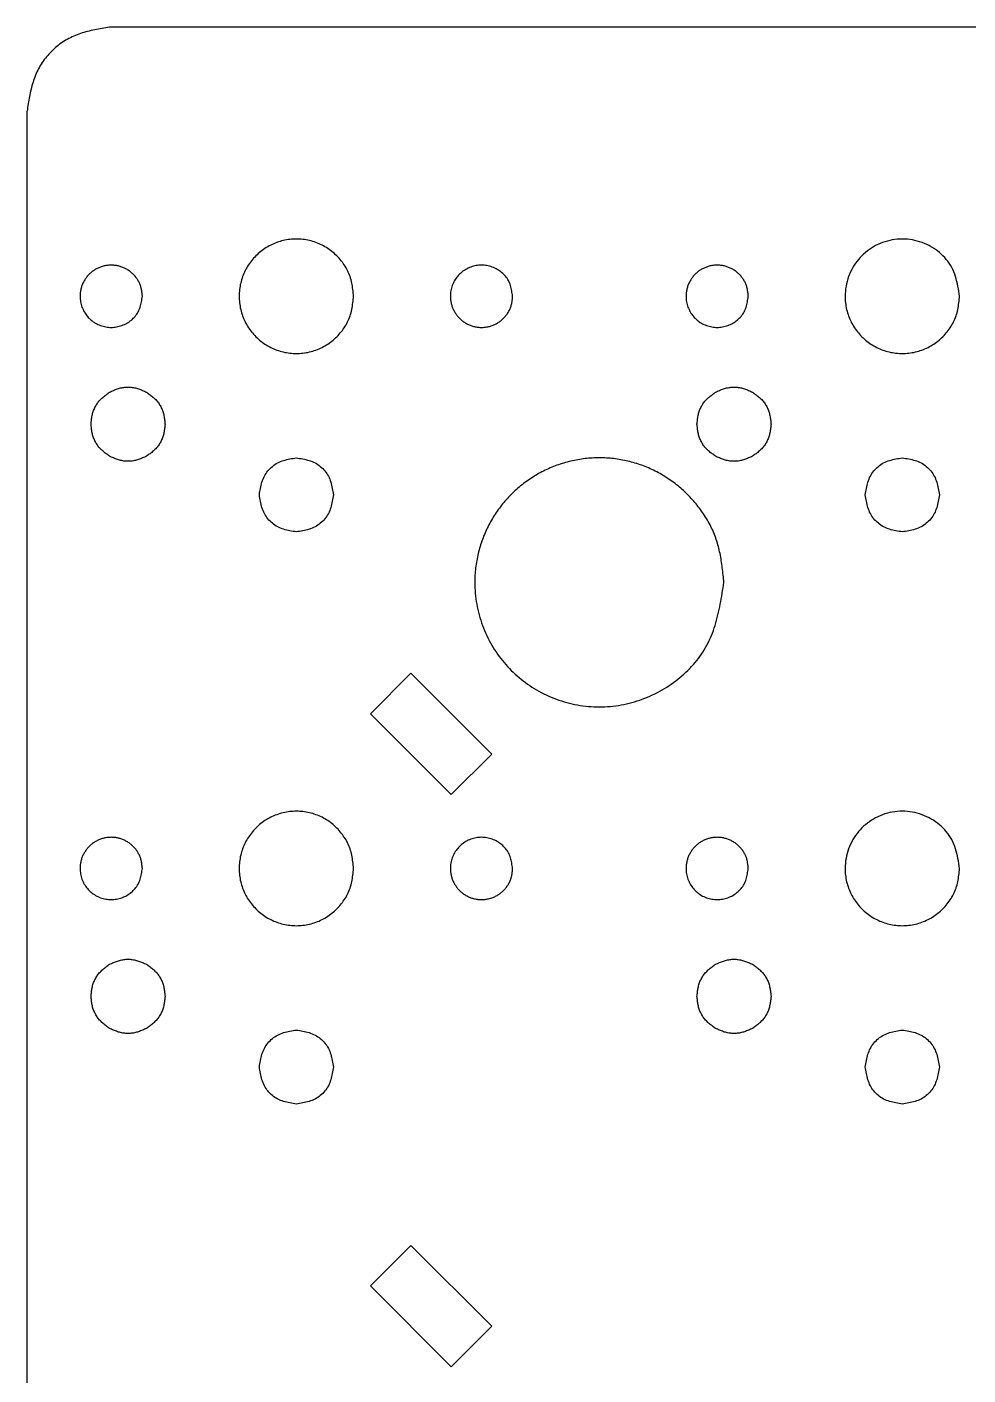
# Model space of a CAD drawing. Extents: x 1 to 215, y -90 to -6.
# Drawn here: x 0.81 to 28.76, y -45.74 to -5.68 of the extents above; entities that cross this region are included whole.
import ezdxf

# ---------------------------------------------------------------- set-up
doc = ezdxf.new("R2010")
doc.units = 0
for name, color, linetype in [('Cork_Diodes', 7, 'CONTINUOUS'), ('Cork_Holes', 7, 'CONTINUOUS'), ('Cork_Outline', 7, 'CONTINUOUS')]:
    doc.layers.add(name, color=color, linetype=linetype)

msp = doc.modelspace()

# ---------------------------------------------------------------- linework, layer by layer
at = {"layer": 'Cork_Diodes', "color": 2}
for points in [[(12.213198, -24.886792), (11.011778, -26.088212)], [(14.613198, -27.286801), (12.213198, -24.886792)], [(13.411778, -28.488221), (11.011778, -26.088212)], [(14.613198, -27.286801), (13.411778, -28.488221)], [(12.213198, -41.887012), (11.011778, -43.088432)], [(14.613198, -44.287021), (12.213198, -41.887012)], [(13.411778, -45.488441), (11.011778, -43.088432)], [(14.613198, -44.287021), (13.411778, -45.488441)]]:
    msp.add_lwpolyline(points, dxfattribs=at)
at = {"layer": 'Cork_Holes', "color": 1}
for points, knots in [([(10.509989, -13.685286), (10.503228, -13.751448), (10.489755, -13.883307), (10.460079, -14.079345), (10.411344, -14.270325), (10.334991, -14.451488), (10.23574, -14.620988), (10.116417, -14.778773), (9.979978, -14.923037), (9.82777, -15.051305), (9.661903, -15.160996), (9.484072, -15.25018), (9.296913, -15.318079), (9.103993, -15.363627), (8.908062, -15.386186), (8.711859, -15.386189), (8.516005, -15.363634), (8.323186, -15.318069), (8.136046, -15.250134), (7.958034, -15.160924), (7.791768, -15.051373), (7.639363, -14.923275), (7.5035, -14.779049), (7.386014, -14.620707), (7.287911, -14.450787), (7.209528, -14.269865), (7.152548, -14.080087), (7.117818, -13.884049), (7.106078, -13.685286), (7.117818, -13.486523), (7.152548, -13.290484), (7.209528, -13.100707), (7.287911, -12.919785), (7.386014, -12.749864), (7.503501, -12.591523), (7.639363, -12.447296), (7.791767, -12.319199), (7.958034, -12.209647), (8.136045, -12.120439), (8.323184, -12.052505), (8.51601, -12.006975), (8.711858, -11.984386), (8.908064, -11.984389), (9.103988, -12.006982), (9.296914, -12.052494), (9.484072, -12.120393), (9.661902, -12.209575), (9.82777, -12.319266), (9.979977, -12.447534), (10.116417, -12.591799), (10.23574, -12.749584), (10.334991, -12.919084), (10.411344, -13.100247), (10.460079, -13.291226), (10.489755, -13.487265), (10.503228, -13.619124), (10.509989, -13.685286)], [0, 0, 0, 0, 0.19951, 0.397619, 0.594373, 0.789099, 0.985319, 1.182187, 1.381317, 1.579794, 1.778028, 1.976499, 2.175217, 2.37398, 2.569806, 2.765574, 2.961313, 3.159932, 3.358595, 3.55725, 3.755903, 3.954561, 4.153184, 4.348959, 4.544746, 4.740525, 4.939158, 5.137817, 5.336466, 5.535115, 5.733774, 5.932407, 6.128186, 6.323973, 6.519748, 6.718371, 6.917029, 7.115681, 7.314337, 7.512997, 7.711613, 7.907354, 8.103121, 8.298949, 8.497707, 8.696423, 8.894894, 9.093128, 9.291605, 9.490735, 9.687603, 9.883823, 10.078549, 10.275303, 10.473411, 10.672922, 10.672922, 10.672922, 10.672922]), ([(28.509952, -13.685286), (28.50319, -13.751448), (28.489713, -13.883307), (28.460042, -14.079345), (28.41131, -14.270325), (28.334956, -14.451488), (28.235703, -14.620988), (28.116381, -14.778773), (27.979941, -14.923037), (27.827734, -15.051305), (27.661867, -15.160996), (27.484037, -15.25018), (27.296878, -15.318079), (27.103957, -15.363628), (26.908026, -15.386185), (26.711821, -15.386186), (26.515973, -15.363598), (26.323149, -15.318061), (26.136015, -15.250117), (25.957997, -15.160925), (25.791726, -15.051385), (25.639307, -14.923301), (25.503454, -14.779049), (25.386015, -14.620654), (25.28794, -14.450726), (25.209524, -14.269885), (25.152383, -14.080249), (25.117561, -13.884195), (25.104049, -13.651987), (25.128371, -13.38587), (25.206781, -13.095536), (25.332924, -12.825492), (25.503057, -12.58468), (25.709352, -12.378435), (25.950157, -12.208276), (26.22012, -12.081957), (26.510477, -12.00342), (26.809721, -11.976251), (27.108765, -12.00333), (27.399019, -12.082209), (27.670112, -12.208919), (27.914021, -12.377988), (28.122358, -12.582889), (28.288517, -12.8239), (28.396955, -13.097596), (28.463629, -13.388103), (28.494429, -13.585696), (28.509952, -13.685286)], [0, 0, 0, 0, 0.199511, 0.397619, 0.594372, 0.789098, 0.985319, 1.182187, 1.381317, 1.579793, 1.778027, 1.976498, 2.175217, 2.373979, 2.569806, 2.765574, 2.961315, 3.159929, 3.35859, 3.557243, 3.755896, 3.954549, 4.153182, 4.348982, 4.544777, 4.740508, 4.93901, 5.137597, 5.336489, 5.635296, 5.934893, 6.23439, 6.524709, 6.815013, 7.105374, 7.404882, 7.704457, 8.003345, 8.301546, 8.600458, 8.90123, 9.194888, 9.486613, 9.773443, 10.066274, 10.363803, 10.666154, 10.666154, 10.666154, 10.666154]), ([(4.235, -13.685286), (4.226553, -13.739474), (4.209793, -13.846987), (4.173517, -14.005056), (4.114509, -14.153978), (4.024107, -14.28512), (3.910747, -14.396611), (3.77802, -14.488581), (3.630525, -14.557547), (3.47259, -14.600465), (3.309875, -14.615218), (3.14705, -14.600415), (2.98906, -14.557679), (2.842179, -14.488931), (2.711139, -14.396372), (2.598893, -14.284148), (2.506328, -14.153112), (2.437687, -14.006179), (2.395026, -13.848204), (2.381788, -13.703404), (2.389141, -13.577052), (2.408087, -13.470376), (2.439179, -13.367196), (2.481848, -13.268804), (2.53521, -13.176345), (2.599113, -13.090161), (2.67303, -13.011666), (2.755966, -12.941971), (2.846434, -12.882361), (2.9433, -12.833832), (3.045122, -12.796868), (3.150036, -12.772066), (3.25661, -12.759867), (3.36336, -12.759864), (3.46997, -12.772082), (3.574954, -12.796811), (3.676778, -12.833793), (3.773542, -12.882322), (3.863792, -12.942013), (3.946613, -13.011809), (4.020848, -13.090311), (4.085776, -13.176163), (4.13978, -13.268388), (4.181327, -13.366958), (4.207844, -13.470873), (4.22399, -13.57754), (4.231321, -13.649287), (4.235, -13.685286)], [0, 0, 0, 0, 0.164513, 0.326404, 0.485735, 0.64181, 0.800541, 0.960316, 1.123976, 1.28662, 1.448878, 1.61151, 1.774516, 1.937487, 2.095465, 2.253423, 2.411399, 2.574355, 2.737369, 2.899958, 3.008184, 3.11624, 3.224241, 3.330734, 3.437268, 3.543806, 3.651889, 3.759982, 3.868076, 3.976165, 4.08426, 4.19233, 4.298829, 4.40535, 4.511897, 4.620038, 4.72817, 4.836166, 4.944031, 5.052028, 5.160383, 5.267501, 5.374265, 5.480214, 5.58727, 5.695068, 5.803621, 5.803621, 5.803621, 5.803621]), ([(15.235004, -13.685286), (15.231325, -13.721285), (15.223994, -13.793031), (15.207848, -13.899699), (15.181331, -14.003614), (15.139784, -14.102184), (15.08578, -14.194409), (15.020852, -14.28026), (14.946617, -14.358763), (14.863795, -14.428558), (14.773549, -14.488252), (14.676782, -14.536765), (14.574949, -14.57371), (14.469979, -14.598502), (14.363363, -14.610704), (14.256613, -14.610709), (14.150045, -14.598493), (14.045117, -14.573755), (13.943303, -14.536753), (13.846442, -14.48821), (13.75597, -14.428602), (13.673034, -14.358905), (13.599116, -14.28041), (13.535213, -14.194226), (13.481851, -14.101768), (13.439182, -14.003376), (13.408089, -13.900196), (13.389143, -13.79352), (13.381791, -13.667168), (13.395028, -13.522368), (13.437689, -13.364393), (13.506331, -13.217459), (13.598896, -13.086424), (13.711142, -12.974199), (13.842182, -12.88164), (13.989063, -12.812893), (14.147053, -12.770156), (14.309878, -12.755354), (14.472593, -12.770107), (14.630528, -12.813025), (14.778023, -12.881991), (14.910751, -12.97396), (15.02411, -13.085451), (15.114513, -13.216594), (15.173521, -13.365515), (15.209797, -13.523585), (15.226557, -13.631098), (15.235004, -13.685286)], [0, 0, 0, 0, 0.108553, 0.216351, 0.323408, 0.429357, 0.536121, 0.643239, 0.751593, 0.85959, 0.967455, 1.075443, 1.183569, 1.291718, 1.398265, 1.504786, 1.611286, 1.719347, 1.827448, 1.935545, 2.043639, 2.151733, 2.259816, 2.366353, 2.472888, 2.579381, 2.687382, 2.795438, 2.903664, 3.066253, 3.229267, 3.392223, 3.550199, 3.708157, 3.866135, 4.029106, 4.192113, 4.354744, 4.517002, 4.679646, 4.843306, 5.003082, 5.161812, 5.317887, 5.477219, 5.63911, 5.803623, 5.803623, 5.803623, 5.803623]), ([(22.23499, -13.685286), (22.226543, -13.739474), (22.209783, -13.846987), (22.173507, -14.005056), (22.114499, -14.153978), (22.024095, -14.285123), (21.910732, -14.396616), (21.778019, -14.488613), (21.630509, -14.557551), (21.472578, -14.600466), (21.309863, -14.615217), (21.147039, -14.600416), (20.989053, -14.557683), (20.842157, -14.488964), (20.711132, -14.396377), (20.598882, -14.28415), (20.506317, -14.153113), (20.437675, -14.006179), (20.395014, -13.848204), (20.381777, -13.703404), (20.389129, -13.577052), (20.408075, -13.470376), (20.439168, -13.367196), (20.481838, -13.268804), (20.5352, -13.176345), (20.599103, -13.090161), (20.67302, -13.011666), (20.755956, -12.941971), (20.846424, -12.882361), (20.943289, -12.833832), (21.045112, -12.796868), (21.150025, -12.772065), (21.2566, -12.759867), (21.36335, -12.759864), (21.469959, -12.772082), (21.574944, -12.796811), (21.676768, -12.833793), (21.773531, -12.882322), (21.863782, -12.942013), (21.946603, -13.011809), (22.020838, -13.090311), (22.085766, -13.176163), (22.13977, -13.268388), (22.181316, -13.366958), (22.207833, -13.470873), (22.22398, -13.57754), (22.231311, -13.649287), (22.23499, -13.685286)], [0, 0, 0, 0, 0.164513, 0.326404, 0.485735, 0.641811, 0.800547, 0.960333, 1.123985, 1.286628, 1.448885, 1.611517, 1.774521, 1.937484, 2.095473, 2.253437, 2.411413, 2.57437, 2.737383, 2.899972, 3.008198, 3.116254, 3.224255, 3.330749, 3.437283, 3.54382, 3.651904, 3.759997, 3.86809, 3.97618, 4.084275, 4.192344, 4.298844, 4.405365, 4.511912, 4.620053, 4.728185, 4.83618, 4.944046, 5.052043, 5.160398, 5.267515, 5.374279, 5.480228, 5.587285, 5.695082, 5.803636, 5.803636, 5.803636, 5.803636]), ([(3.26, -16.532652), (3.299194, -16.515179), (3.37739, -16.480318), (3.496867, -16.433639), (3.619866, -16.398771), (3.746373, -16.381697), (3.873628, -16.381691), (4.000125, -16.398788), (4.123146, -16.433572), (4.242609, -16.4803), (4.320805, -16.515173), (4.36, -16.532652)], [0, 0, 0, 0, 0.128733, 0.256834, 0.38454, 0.511267, 0.6385, 0.765227, 0.89292, 1.02103, 1.149773, 1.149773, 1.149773, 1.149773]), ([(21.259989, -16.532652), (21.299183, -16.515179), (21.377379, -16.480318), (21.496857, -16.433639), (21.619855, -16.398771), (21.746362, -16.381697), (21.873617, -16.381691), (22.000114, -16.398788), (22.123135, -16.433572), (22.242598, -16.4803), (22.320794, -16.515173), (22.359989, -16.532652)], [0, 0, 0, 0, 0.128733, 0.256835, 0.38454, 0.511267, 0.638501, 0.765228, 0.892921, 1.021031, 1.149773, 1.149773, 1.149773, 1.149773]), ([(2.71, -17.485285), (2.714464, -17.442603), (2.723369, -17.35745), (2.742689, -17.230638), (2.773986, -17.106684), (2.822446, -16.988589), (2.886071, -16.878388), (2.964124, -16.777374), (3.055821, -16.68829), (3.15598, -16.60815), (3.22527, -16.557859), (3.26, -16.532652)], [0, 0, 0, 0, 0.128736, 0.256844, 0.384549, 0.511268, 0.638499, 0.765225, 0.892934, 1.021036, 1.149772, 1.149772, 1.149772, 1.149772]), ([(4.36, -16.532652), (4.39473, -16.557859), (4.46402, -16.60815), (4.564179, -16.68829), (4.655876, -16.777374), (4.733929, -16.878388), (4.797554, -16.988589), (4.846014, -17.106684), (4.877311, -17.230638), (4.896631, -17.35745), (4.905536, -17.442604), (4.91, -17.485285)], [0, 0, 0, 0, 0.128736, 0.256838, 0.384547, 0.511273, 0.638504, 0.765223, 0.892928, 1.021036, 1.149772, 1.149772, 1.149772, 1.149772]), ([(20.709989, -17.485285), (20.714453, -17.442604), (20.723359, -17.35745), (20.742678, -17.230638), (20.773974, -17.106684), (20.822435, -16.988589), (20.88606, -16.878388), (20.964113, -16.777375), (21.05581, -16.68829), (21.155969, -16.60815), (21.225259, -16.557859), (21.259989, -16.532652)], [0, 0, 0, 0, 0.128736, 0.256844, 0.384549, 0.511268, 0.638499, 0.765225, 0.892934, 1.021036, 1.149772, 1.149772, 1.149772, 1.149772]), ([(22.359989, -16.532652), (22.394719, -16.557859), (22.464009, -16.60815), (22.564168, -16.68829), (22.655865, -16.777375), (22.733918, -16.878388), (22.797543, -16.988589), (22.846004, -17.106684), (22.8773, -17.230638), (22.89662, -17.35745), (22.905525, -17.442604), (22.909989, -17.485285)], [0, 0, 0, 0, 0.128736, 0.256838, 0.384547, 0.511273, 0.638504, 0.765223, 0.892928, 1.021036, 1.149772, 1.149772, 1.149772, 1.149772]), ([(3.26, -18.437917), (3.22527, -18.41271), (3.15598, -18.36242), (3.055821, -18.282279), (2.964124, -18.193194), (2.886071, -18.092179), (2.822444, -17.98197), (2.773991, -17.863865), (2.74269, -17.739914), (2.72337, -17.613111), (2.714464, -17.527963), (2.71, -17.485285)], [0, 0, 0, 0, 0.128736, 0.256838, 0.384547, 0.511274, 0.63851, 0.765247, 0.892945, 1.02104, 1.14977, 1.14977, 1.14977, 1.14977]), ([(4.91, -17.485285), (4.905536, -17.527963), (4.89663, -17.61311), (4.87731, -17.739914), (4.846009, -17.863865), (4.797556, -17.98197), (4.733929, -18.092179), (4.655876, -18.193194), (4.564179, -18.282279), (4.46402, -18.36242), (4.39473, -18.41271), (4.36, -18.437917)], [0, 0, 0, 0, 0.12873, 0.256825, 0.384523, 0.511259, 0.638496, 0.765223, 0.892931, 1.021034, 1.14977, 1.14977, 1.14977, 1.14977]), ([(21.259989, -18.437917), (21.225259, -18.41271), (21.155969, -18.362419), (21.05581, -18.282279), (20.964112, -18.193194), (20.886059, -18.09218), (20.822432, -17.98197), (20.773979, -17.863865), (20.742678, -17.739914), (20.723358, -17.613111), (20.714453, -17.527963), (20.709989, -17.485285)], [0, 0, 0, 0, 0.128736, 0.256839, 0.384547, 0.511274, 0.638511, 0.765247, 0.892946, 1.021041, 1.14977, 1.14977, 1.14977, 1.14977]), ([(22.909989, -17.485285), (22.905525, -17.527963), (22.896619, -17.61311), (22.8773, -17.739914), (22.845999, -17.863865), (22.797546, -17.98197), (22.733919, -18.09218), (22.655866, -18.193194), (22.564168, -18.282279), (22.464009, -18.362419), (22.394719, -18.41271), (22.359989, -18.437917)], [0, 0, 0, 0, 0.12873, 0.256825, 0.384523, 0.511259, 0.638496, 0.765223, 0.892932, 1.021034, 1.14977, 1.14977, 1.14977, 1.14977]), ([(4.36, -18.437917), (4.320806, -18.455389), (4.24261, -18.490247), (4.123129, -18.536914), (4.000137, -18.571802), (3.873627, -18.588871), (3.746372, -18.588879), (3.619875, -18.571781), (3.496854, -18.536997), (3.377391, -18.490269), (3.299195, -18.455396), (3.26, -18.437917)], [0, 0, 0, 0, 0.128731, 0.25683, 0.384538, 0.511266, 0.638499, 0.765226, 0.892919, 1.021029, 1.149771, 1.149771, 1.149771, 1.149771]), ([(7.70999, -19.585282), (7.72005, -19.521188), (7.740048, -19.393773), (7.783336, -19.205846), (7.853611, -19.027739), (7.960298, -18.869563), (8.094277, -18.735585), (8.252453, -18.628895), (8.430559, -18.558618), (8.618481, -18.515327), (8.745896, -18.495334), (8.80999, -18.485277)], [0, 0, 0, 0, 0.194621, 0.386895, 0.577571, 0.765401, 0.955016, 1.142857, 1.333526, 1.525798, 1.720416, 1.720416, 1.720416, 1.720416]), ([(8.80999, -18.485277), (8.874084, -18.495334), (9.001499, -18.515326), (9.189421, -18.558618), (9.367527, -18.628895), (9.525703, -18.735585), (9.659682, -18.869563), (9.766369, -19.027739), (9.836644, -19.205846), (9.879932, -19.393773), (9.89993, -19.521188), (9.90999, -19.585282)], [0, 0, 0, 0, 0.194619, 0.38689, 0.577559, 0.7654, 0.955015, 1.142846, 1.333521, 1.525796, 1.720417, 1.720417, 1.720417, 1.720417]), ([(21.50999, -22.18529), (21.476202, -22.402043), (21.409165, -22.832096), (21.264055, -23.464381), (21.02804, -24.060076), (20.666404, -24.584632), (20.212971, -25.030597), (19.682092, -25.398537), (19.092084, -25.674339), (18.460349, -25.846005), (17.809491, -25.904933), (17.158192, -25.845829), (16.526237, -25.674885), (15.938689, -25.399936), (15.414564, -25.029629), (14.965578, -24.580736), (14.595287, -24.056612), (14.32075, -23.468858), (14.150098, -22.836954), (14.097152, -22.257764), (14.126552, -21.752374), (14.202344, -21.325679), (14.326718, -20.91295), (14.497384, -20.519357), (14.710837, -20.149507), (14.966441, -19.804767), (15.262128, -19.490812), (15.593851, -19.212024), (15.955747, -18.973624), (16.343187, -18.779473), (16.750486, -18.631609), (17.170157, -18.532483), (17.596415, -18.483322), (18.023453, -18.483325), (18.449875, -18.532504), (18.869775, -18.631563), (19.277117, -18.779353), (19.664156, -18.973464), (20.025161, -19.212204), (20.356437, -19.491376), (20.653395, -19.805368), (20.913092, -20.148793), (21.129113, -20.517705), (21.295291, -20.911996), (21.401364, -21.327649), (21.465951, -21.754311), (21.495276, -22.041294), (21.50999, -22.18529)], [0, 0, 0, 0, 0.658051, 1.305623, 1.942967, 2.567243, 3.202173, 3.841299, 4.495921, 5.146491, 5.795517, 6.446037, 7.098055, 7.749929, 8.381872, 9.013711, 9.645585, 10.297444, 10.949506, 11.599844, 12.032723, 12.464935, 12.896951, 13.322958, 13.749107, 14.175257, 14.607571, 15.039942, 15.472302, 15.904672, 16.337051, 16.769331, 17.195354, 17.621436, 18.04765, 18.480242, 18.912744, 19.344713, 19.776163, 20.208142, 20.641546, 21.070033, 21.497101, 21.920913, 22.349129, 22.780301, 23.214519, 23.214519, 23.214519, 23.214519]), ([(22.359989, -18.437917), (22.320795, -18.455389), (22.242599, -18.490247), (22.123118, -18.536914), (22.000125, -18.571802), (21.873615, -18.588871), (21.746361, -18.588879), (21.619863, -18.571781), (21.496843, -18.536997), (21.37738, -18.490269), (21.299184, -18.455396), (21.259989, -18.437917)], [0, 0, 0, 0, 0.128731, 0.25683, 0.384539, 0.511266, 0.638499, 0.765227, 0.892919, 1.021029, 1.149772, 1.149772, 1.149772, 1.149772]), ([(25.709979, -19.585282), (25.720039, -19.521188), (25.740037, -19.393773), (25.783325, -19.205846), (25.8536, -19.027739), (25.960286, -18.869563), (26.094266, -18.735585), (26.252441, -18.628895), (26.430546, -18.558618), (26.618469, -18.515326), (26.745884, -18.495334), (26.809978, -18.485277)], [0, 0, 0, 0, 0.194621, 0.386895, 0.577571, 0.765401, 0.955016, 1.142856, 1.333525, 1.525797, 1.720416, 1.720416, 1.720416, 1.720416]), ([(26.809978, -18.485277), (26.874072, -18.495334), (27.001487, -18.515326), (27.18941, -18.558618), (27.367516, -18.628896), (27.525691, -18.735585), (27.659671, -18.869563), (27.76636, -19.027738), (27.836633, -19.205846), (27.879921, -19.393773), (27.89992, -19.521188), (27.90998, -19.585282)], [0, 0, 0, 0, 0.194619, 0.386891, 0.57756, 0.7654, 0.955016, 1.142847, 1.333523, 1.525797, 1.720418, 1.720418, 1.720418, 1.720418]), ([(8.80999, -20.685288), (8.745896, -20.675224), (8.618482, -20.655217), (8.430558, -20.611922), (8.252458, -20.54164), (8.094273, -20.434973), (7.960292, -20.30099), (7.853621, -20.142806), (7.783332, -19.964709), (7.740048, -19.776789), (7.72005, -19.649376), (7.70999, -19.585282)], [0, 0, 0, 0, 0.194622, 0.386895, 0.577565, 0.765395, 0.955011, 1.142856, 1.333514, 1.525782, 1.720402, 1.720402, 1.720402, 1.720402]), ([(9.90999, -19.585282), (9.89993, -19.649376), (9.879932, -19.776789), (9.836648, -19.964709), (9.766359, -20.142806), (9.659688, -20.30099), (9.525707, -20.434973), (9.367522, -20.54164), (9.189422, -20.611922), (9.001498, -20.655217), (8.874084, -20.675224), (8.80999, -20.685288)], [0, 0, 0, 0, 0.19462, 0.386888, 0.577546, 0.765391, 0.955006, 1.142837, 1.333506, 1.52578, 1.720402, 1.720402, 1.720402, 1.720402]), ([(26.809978, -20.685288), (26.745884, -20.675224), (26.618471, -20.655217), (26.430547, -20.611922), (26.252448, -20.54164), (26.094262, -20.434973), (25.960281, -20.30099), (25.85361, -20.142806), (25.783321, -19.964709), (25.740037, -19.776789), (25.720039, -19.649376), (25.709979, -19.585282)], [0, 0, 0, 0, 0.194621, 0.386894, 0.577563, 0.765394, 0.955009, 1.142855, 1.333513, 1.525781, 1.7204, 1.7204, 1.7204, 1.7204]), ([(27.90998, -19.585282), (27.89992, -19.649376), (27.879921, -19.776789), (27.836637, -19.964709), (27.76635, -20.142807), (27.659677, -20.30099), (27.525697, -20.434973), (27.36751, -20.54164), (27.18941, -20.611922), (27.001486, -20.655217), (26.874072, -20.675224), (26.809978, -20.685288)], [0, 0, 0, 0, 0.19462, 0.386888, 0.577546, 0.765392, 0.955007, 1.142838, 1.333507, 1.525781, 1.720403, 1.720403, 1.720403, 1.720403]), ([(10.509989, -30.685241), (10.503228, -30.751403), (10.489755, -30.883263), (10.460079, -31.079301), (10.411344, -31.27028), (10.334991, -31.451443), (10.235741, -31.620944), (10.116413, -31.778728), (9.979984, -31.923004), (9.82777, -32.051267), (9.6619, -32.160951), (9.484072, -32.25014), (9.296916, -32.318053), (9.103989, -32.363573), (8.908064, -32.386165), (8.711858, -32.386167), (8.516008, -32.36358), (8.323182, -32.318043), (8.136046, -32.250094), (7.958037, -32.160879), (7.791768, -32.051335), (7.639357, -31.923243), (7.503504, -31.779004), (7.386013, -31.620663), (7.287911, -31.450742), (7.209528, -31.26982), (7.152548, -31.080043), (7.117818, -30.884004), (7.106078, -30.685242), (7.117818, -30.486481), (7.152546, -30.290451), (7.209532, -30.100684), (7.287911, -29.919767), (7.386014, -29.749846), (7.503505, -29.591505), (7.639357, -29.447266), (7.791768, -29.319174), (7.958037, -29.20963), (8.136046, -29.120415), (8.323183, -29.052466), (8.516009, -29.006929), (8.711858, -28.984342), (8.908064, -28.984344), (9.103989, -29.006936), (9.296916, -29.052456), (9.484072, -29.120369), (9.661899, -29.209558), (9.827769, -29.319242), (9.979983, -29.447505), (10.116413, -29.59178), (10.23574, -29.749565), (10.334992, -29.919066), (10.411341, -30.100223), (10.460081, -30.291193), (10.489755, -30.487223), (10.503228, -30.61908), (10.509989, -30.685241)], [0, 0, 0, 0, 0.19951, 0.397619, 0.594373, 0.789099, 0.985319, 1.182187, 1.381325, 1.579798, 1.778029, 1.976503, 2.175224, 2.373984, 2.569811, 2.765579, 2.961321, 3.159937, 3.358601, 3.55726, 3.755909, 3.954563, 4.153195, 4.34897, 4.544757, 4.740536, 4.939169, 5.137828, 5.336477, 5.535125, 5.733777, 5.932393, 6.128172, 6.323958, 6.519733, 6.718365, 6.917019, 7.115668, 7.314327, 7.512992, 7.711609, 7.90735, 8.103117, 8.298944, 8.497704, 8.696425, 8.894899, 9.093129, 9.291603, 9.490741, 9.687609, 9.88383, 10.078556, 10.275291, 10.473393, 10.672903, 10.672903, 10.672903, 10.672903]), ([(28.509952, -30.685241), (28.50319, -30.751403), (28.489713, -30.883262), (28.460042, -31.079301), (28.41131, -31.270281), (28.334956, -31.451443), (28.235704, -31.620944), (28.116377, -31.778729), (27.979947, -31.923004), (27.827734, -32.051267), (27.661864, -32.160951), (27.484037, -32.25014), (27.296881, -32.318053), (27.103954, -32.363573), (26.908028, -32.386165), (26.711821, -32.386166), (26.515971, -32.363584), (26.323151, -32.318025), (26.136011, -32.25009), (25.958005, -32.160875), (25.79172, -32.051355), (25.639307, -31.923262), (25.503459, -31.779006), (25.386009, -31.62062), (25.287941, -31.450686), (25.209524, -31.269842), (25.152382, -31.080204), (25.117561, -30.88415), (25.104049, -30.651948), (25.128372, -30.385837), (25.206785, -30.095505), (25.332918, -29.825451), (25.503056, -29.584638), (25.709348, -29.378395), (25.950168, -29.208264), (26.220115, -29.081916), (26.510476, -29.003377), (26.809722, -28.976201), (27.108764, -29.003303), (27.399024, -29.082173), (27.670102, -29.208907), (27.914025, -29.377948), (28.122359, -29.582847), (28.288519, -29.823857), (28.396955, -30.097557), (28.463627, -30.388065), (28.494428, -30.585655), (28.509952, -30.685241)], [0, 0, 0, 0, 0.199511, 0.397619, 0.594372, 0.789098, 0.985319, 1.182187, 1.381325, 1.579798, 1.778028, 1.976503, 2.175223, 2.373983, 2.569811, 2.76558, 2.961321, 3.159938, 3.358599, 3.557258, 3.755904, 3.954561, 4.153198, 4.348988, 4.544789, 4.740525, 4.939027, 5.137614, 5.336506, 5.635295, 5.934892, 6.234406, 6.524723, 6.815023, 7.105373, 7.404889, 7.704466, 8.003354, 8.301556, 8.600468, 8.901245, 9.194893, 9.486614, 9.773442, 10.066279, 10.363814, 10.666153, 10.666153, 10.666153, 10.666153]), ([(4.235, -30.685241), (4.226553, -30.73943), (4.209793, -30.846945), (4.173513, -31.005021), (4.114519, -31.153953), (4.024101, -31.285087), (3.910742, -31.396574), (3.778027, -31.488566), (3.630525, -31.557522), (3.472588, -31.600428), (3.309875, -31.615165), (3.14705, -31.600395), (2.98906, -31.557658), (2.842173, -31.488916), (2.711144, -31.396335), (2.598899, -31.284114), (2.506318, -31.153088), (2.43769, -31.006144), (2.395026, -30.848163), (2.381788, -30.703365), (2.389141, -30.577019), (2.40809, -30.470344), (2.439175, -30.367156), (2.481849, -30.26876), (2.53521, -30.176301), (2.599113, -30.090117), (2.673029, -30.011624), (2.755962, -29.94193), (2.846444, -29.882349), (2.943295, -29.833792), (3.045122, -29.796824), (3.150036, -29.772021), (3.25661, -29.759822), (3.36336, -29.759819), (3.46997, -29.772038), (3.574954, -29.796768), (3.676783, -29.833753), (3.773531, -29.88231), (3.863796, -29.941973), (3.946614, -30.011766), (4.020848, -30.090267), (4.085776, -30.176118), (4.13978, -30.268343), (4.18133, -30.366916), (4.207841, -30.470835), (4.22399, -30.577502), (4.231321, -30.649245), (4.235, -30.685241)], [0, 0, 0, 0, 0.164514, 0.326411, 0.48576, 0.641821, 0.800551, 0.960337, 1.123993, 1.286634, 1.448891, 1.611521, 1.774526, 1.937497, 2.095485, 2.253443, 2.411404, 2.574378, 2.737398, 2.899988, 3.008196, 3.116252, 3.22427, 3.330763, 3.437298, 3.543835, 3.651917, 3.760006, 3.868089, 3.976187, 4.084285, 4.192355, 4.298854, 4.405375, 4.511922, 4.620063, 4.728198, 4.836202, 4.944057, 5.052049, 5.160403, 5.267521, 5.374285, 5.480234, 5.587302, 5.695094, 5.803641, 5.803641, 5.803641, 5.803641]), ([(15.235004, -30.685241), (15.231325, -30.721244), (15.223995, -30.792993), (15.207848, -30.899661), (15.181326, -31.003575), (15.139788, -31.102155), (15.085781, -31.194388), (15.020854, -31.280241), (14.946618, -31.358738), (14.863794, -31.428521), (14.773544, -31.488203), (14.676786, -31.536737), (14.574947, -31.573674), (14.469981, -31.598489), (14.363363, -31.610684), (14.256613, -31.610691), (14.150045, -31.598475), (14.045117, -31.573736), (13.943299, -31.536731), (13.846451, -31.488159), (13.755965, -31.428574), (13.673039, -31.358873), (13.599112, -31.280392), (13.535213, -31.194205), (13.481848, -31.101739), (13.439186, -31.003336), (13.408089, -30.900152), (13.389143, -30.793475), (13.38179, -30.667129), (13.395029, -30.522335), (13.437694, -30.364362), (13.506321, -30.21742), (13.598902, -30.086395), (13.711147, -29.974174), (13.842176, -29.881593), (13.989063, -29.812851), (14.147053, -29.770113), (14.309878, -29.755348), (14.472593, -29.770064), (14.630529, -29.812982), (14.778024, -29.881945), (14.910751, -29.973922), (15.024104, -30.085417), (15.114516, -30.216551), (15.17352, -30.365471), (15.209797, -30.52354), (15.226557, -30.631053), (15.235004, -30.685241)], [0, 0, 0, 0, 0.108565, 0.216357, 0.323408, 0.429374, 0.536144, 0.643263, 0.751612, 0.859601, 0.967462, 1.075456, 1.183582, 1.291734, 1.398282, 1.504802, 1.611302, 1.719363, 1.827466, 1.935572, 2.043659, 2.151752, 2.259826, 2.366364, 2.472904, 2.579415, 2.687416, 2.795472, 2.903698, 3.066269, 3.229283, 3.392255, 3.550217, 3.708175, 3.866163, 4.029134, 4.192139, 4.354769, 4.517024, 4.679667, 4.843326, 5.003105, 5.16184, 5.317905, 5.477237, 5.639128, 5.803641, 5.803641, 5.803641, 5.803641]), ([(22.23499, -30.685241), (22.226543, -30.73943), (22.209783, -30.846945), (22.173503, -31.005021), (22.114509, -31.153953), (22.02409, -31.285087), (21.910732, -31.396574), (21.778016, -31.488566), (21.630514, -31.557522), (21.472577, -31.600428), (21.309864, -31.615165), (21.147038, -31.600395), (20.989048, -31.557658), (20.842162, -31.488916), (20.711132, -31.396335), (20.598887, -31.284114), (20.506306, -31.153088), (20.437679, -31.006144), (20.395014, -30.848163), (20.381777, -30.703365), (20.38913, -30.577019), (20.408078, -30.470344), (20.439164, -30.367156), (20.481838, -30.26876), (20.5352, -30.176301), (20.599103, -30.090117), (20.673019, -30.011624), (20.755952, -29.941931), (20.846434, -29.882349), (20.943285, -29.833792), (21.045111, -29.796824), (21.150025, -29.772021), (21.2566, -29.759822), (21.36335, -29.759819), (21.46996, -29.772037), (21.574944, -29.796768), (21.676772, -29.833753), (21.77352, -29.88231), (21.863786, -29.941973), (21.946603, -30.011766), (22.020838, -30.090267), (22.085766, -30.176118), (22.139769, -30.268343), (22.181319, -30.366917), (22.207831, -30.470835), (22.22398, -30.577502), (22.231311, -30.649245), (22.23499, -30.685241)], [0, 0, 0, 0, 0.164514, 0.326411, 0.48576, 0.641821, 0.800551, 0.960337, 1.123994, 1.286635, 1.448892, 1.611522, 1.774527, 1.937497, 2.095486, 2.253444, 2.411405, 2.574379, 2.737399, 2.899989, 3.008197, 3.116253, 3.224271, 3.330765, 3.437299, 3.543836, 3.651919, 3.760008, 3.868091, 3.976189, 4.084286, 4.192356, 4.298856, 4.405377, 4.511924, 4.620065, 4.728199, 4.836202, 4.944058, 5.052051, 5.160405, 5.267522, 5.374286, 5.480235, 5.587303, 5.695095, 5.803643, 5.803643, 5.803643, 5.803643]), ([(2.71, -34.485346), (2.714463, -34.442667), (2.723368, -34.357517), (2.742691, -34.230706), (2.773983, -34.106749), (2.822447, -33.98865), (2.886071, -33.878449), (2.964124, -33.777436), (3.055821, -33.688351), (3.15598, -33.608211), (3.22527, -33.557921), (3.26, -33.532714)], [0, 0, 0, 0, 0.12873, 0.256832, 0.384549, 0.511268, 0.638499, 0.765225, 0.892934, 1.021036, 1.149772, 1.149772, 1.149772, 1.149772]), ([(3.26, -33.532714), (3.299194, -33.515242), (3.37739, -33.480383), (3.496871, -33.433717), (3.619863, -33.398828), (3.746373, -33.381759), (3.873628, -33.381752), (4.000125, -33.39885), (4.123146, -33.433633), (4.242609, -33.480361), (4.320805, -33.515234), (4.36, -33.532714)], [0, 0, 0, 0, 0.128731, 0.25683, 0.384538, 0.511266, 0.638499, 0.765226, 0.892919, 1.021029, 1.149771, 1.149771, 1.149771, 1.149771]), ([(4.36, -33.532714), (4.39473, -33.557921), (4.46402, -33.608211), (4.564179, -33.688351), (4.655876, -33.777436), (4.733929, -33.878449), (4.797553, -33.98865), (4.846017, -34.106749), (4.877309, -34.230706), (4.896631, -34.357517), (4.905536, -34.442667), (4.91, -34.485346)], [0, 0, 0, 0, 0.128736, 0.256838, 0.384547, 0.511273, 0.638504, 0.765223, 0.89294, 1.021041, 1.149772, 1.149772, 1.149772, 1.149772]), ([(20.709989, -34.485346), (20.714453, -34.442667), (20.723359, -34.357517), (20.742681, -34.230706), (20.773972, -34.106749), (20.822436, -33.98865), (20.88606, -33.878449), (20.964113, -33.777436), (21.05581, -33.688351), (21.155969, -33.608211), (21.225259, -33.557921), (21.259989, -33.532714)], [0, 0, 0, 0, 0.128731, 0.256832, 0.384549, 0.511268, 0.638499, 0.765225, 0.892933, 1.021036, 1.149772, 1.149772, 1.149772, 1.149772]), ([(21.259989, -33.532714), (21.299183, -33.515242), (21.377379, -33.480383), (21.49686, -33.433717), (21.619853, -33.398828), (21.746363, -33.381759), (21.873617, -33.381752), (22.000115, -33.39885), (22.123135, -33.433633), (22.242598, -33.480361), (22.320794, -33.515234), (22.359989, -33.532714)], [0, 0, 0, 0, 0.128731, 0.25683, 0.384539, 0.511266, 0.638499, 0.765227, 0.892919, 1.021029, 1.149772, 1.149772, 1.149772, 1.149772]), ([(22.359989, -33.532714), (22.394719, -33.557921), (22.464009, -33.608211), (22.564168, -33.688351), (22.655865, -33.777436), (22.733918, -33.878449), (22.797542, -33.98865), (22.846006, -34.106749), (22.877297, -34.230706), (22.89662, -34.357517), (22.905525, -34.442667), (22.909989, -34.485346)], [0, 0, 0, 0, 0.128736, 0.256838, 0.384547, 0.511273, 0.638504, 0.765223, 0.89294, 1.021041, 1.149772, 1.149772, 1.149772, 1.149772]), ([(3.26, -35.437978), (3.22527, -35.412771), (3.15598, -35.362481), (3.055821, -35.28234), (2.964124, -35.193256), (2.886072, -35.092243), (2.822447, -34.982041), (2.773984, -34.863943), (2.742692, -34.739986), (2.72337, -34.613175), (2.714464, -34.528025), (2.71, -34.485346)], [0, 0, 0, 0, 0.128736, 0.256838, 0.384547, 0.511273, 0.638504, 0.765223, 0.892939, 1.021041, 1.149772, 1.149772, 1.149772, 1.149772]), ([(4.91, -34.485346), (4.905536, -34.528025), (4.89663, -34.613175), (4.877307, -34.739986), (4.846016, -34.863943), (4.797553, -34.982041), (4.733928, -35.092243), (4.655876, -35.193256), (4.564179, -35.28234), (4.46402, -35.362481), (4.39473, -35.412771), (4.36, -35.437978)], [0, 0, 0, 0, 0.128731, 0.256832, 0.384549, 0.511268, 0.638499, 0.765225, 0.892933, 1.021036, 1.149772, 1.149772, 1.149772, 1.149772]), ([(21.259989, -35.437978), (21.225259, -35.412771), (21.155969, -35.362481), (21.05581, -35.282341), (20.964113, -35.193256), (20.88606, -35.092243), (20.822435, -34.982041), (20.773972, -34.863943), (20.742681, -34.739986), (20.723358, -34.613175), (20.714453, -34.528025), (20.709989, -34.485346)], [0, 0, 0, 0, 0.128736, 0.256839, 0.384547, 0.511274, 0.638504, 0.765223, 0.89294, 1.021041, 1.149772, 1.149772, 1.149772, 1.149772]), ([(22.909989, -34.485346), (22.905525, -34.528025), (22.896619, -34.613175), (22.877297, -34.739986), (22.846006, -34.863943), (22.797543, -34.982041), (22.733918, -35.092243), (22.655866, -35.193256), (22.564168, -35.28234), (22.464009, -35.362481), (22.394719, -35.412771), (22.359989, -35.437978)], [0, 0, 0, 0, 0.128731, 0.256832, 0.384549, 0.511268, 0.638498, 0.765225, 0.892933, 1.021036, 1.149772, 1.149772, 1.149772, 1.149772]), ([(4.36, -35.437978), (4.320806, -35.45545), (4.24261, -35.490308), (4.123129, -35.536975), (4.000137, -35.571862), (3.873626, -35.588936), (3.746376, -35.588928), (3.619852, -35.571884), (3.496887, -35.536892), (3.377388, -35.490286), (3.299193, -35.455443), (3.26, -35.437978)], [0, 0, 0, 0, 0.128731, 0.25683, 0.384538, 0.511266, 0.638499, 0.765226, 0.89295, 1.021039, 1.149758, 1.149758, 1.149758, 1.149758]), ([(7.70999, -36.585344), (7.72005, -36.52125), (7.740048, -36.393834), (7.783336, -36.205907), (7.853611, -36.0278), (7.960298, -35.869624), (8.094277, -35.735647), (8.252451, -35.628956), (8.430559, -35.558684), (8.618483, -35.515404), (8.745896, -35.495401), (8.80999, -35.485339)], [0, 0, 0, 0, 0.194621, 0.386895, 0.577571, 0.765401, 0.955016, 1.142857, 1.333524, 1.525794, 1.720415, 1.720415, 1.720415, 1.720415]), ([(8.80999, -35.485339), (8.874084, -35.495401), (9.001497, -35.515404), (9.189421, -35.558684), (9.367528, -35.628956), (9.525703, -35.735647), (9.659682, -35.869624), (9.766369, -36.0278), (9.836644, -36.205907), (9.879932, -36.393834), (9.89993, -36.52125), (9.90999, -36.585344)], [0, 0, 0, 0, 0.19462, 0.386891, 0.577558, 0.765398, 0.955014, 1.142844, 1.33352, 1.525794, 1.720415, 1.720415, 1.720415, 1.720415]), ([(22.359989, -35.437978), (22.320795, -35.45545), (22.242599, -35.490308), (22.123118, -35.536975), (22.000125, -35.571862), (21.873614, -35.588936), (21.746364, -35.588928), (21.619841, -35.571884), (21.496876, -35.536892), (21.377377, -35.490286), (21.299182, -35.455443), (21.259989, -35.437978)], [0, 0, 0, 0, 0.128731, 0.25683, 0.384539, 0.511266, 0.638499, 0.765227, 0.89295, 1.021039, 1.149758, 1.149758, 1.149758, 1.149758]), ([(25.709979, -36.585344), (25.720039, -36.52125), (25.740037, -36.393834), (25.783325, -36.205907), (25.8536, -36.0278), (25.960286, -35.869624), (26.094266, -35.735647), (26.25244, -35.628956), (26.430547, -35.558684), (26.618471, -35.515404), (26.745884, -35.495401), (26.809978, -35.485339)], [0, 0, 0, 0, 0.194621, 0.386895, 0.577571, 0.765401, 0.955016, 1.142856, 1.333523, 1.525793, 1.720414, 1.720414, 1.720414, 1.720414]), ([(26.809978, -35.485339), (26.874072, -35.495401), (27.001485, -35.515404), (27.18941, -35.558684), (27.367517, -35.628956), (27.525691, -35.735647), (27.659671, -35.869625), (27.76636, -36.0278), (27.836633, -36.205907), (27.879921, -36.393834), (27.89992, -36.52125), (27.90998, -36.585344)], [0, 0, 0, 0, 0.194621, 0.386892, 0.577558, 0.765399, 0.955014, 1.142846, 1.333521, 1.525795, 1.720416, 1.720416, 1.720416, 1.720416]), ([(8.80999, -37.685349), (8.745896, -37.675287), (8.618483, -37.655284), (8.430559, -37.612004), (8.252451, -37.541732), (8.094277, -37.435041), (7.960298, -37.301063), (7.853611, -37.142887), (7.783336, -36.96478), (7.740048, -36.776853), (7.72005, -36.649438), (7.70999, -36.585344)], [0, 0, 0, 0, 0.194621, 0.386891, 0.577558, 0.765398, 0.955014, 1.142844, 1.33352, 1.525794, 1.720415, 1.720415, 1.720415, 1.720415]), ([(9.90999, -36.585344), (9.89993, -36.649438), (9.879932, -36.776853), (9.836644, -36.96478), (9.766369, -37.142887), (9.659682, -37.301063), (9.525703, -37.435041), (9.367528, -37.541732), (9.189421, -37.612004), (9.001497, -37.655284), (8.874084, -37.675287), (8.80999, -37.685349)], [0, 0, 0, 0, 0.194621, 0.386895, 0.577571, 0.765401, 0.955016, 1.142857, 1.333524, 1.525794, 1.720415, 1.720415, 1.720415, 1.720415]), ([(26.809978, -37.685349), (26.745885, -37.675287), (26.618472, -37.655284), (26.430548, -37.612003), (26.25244, -37.541732), (26.094266, -37.435041), (25.960287, -37.301063), (25.8536, -37.142887), (25.783325, -36.96478), (25.740037, -36.776853), (25.720039, -36.649438), (25.709979, -36.585344)], [0, 0, 0, 0, 0.19462, 0.38689, 0.577557, 0.765397, 0.955012, 1.142843, 1.333518, 1.525793, 1.720414, 1.720414, 1.720414, 1.720414]), ([(27.90998, -36.585344), (27.89992, -36.649438), (27.879921, -36.776853), (27.836633, -36.96478), (27.76636, -37.142888), (27.659671, -37.301063), (27.525691, -37.435041), (27.367517, -37.541731), (27.18941, -37.612004), (27.001485, -37.655284), (26.874072, -37.675287), (26.809978, -37.685349)], [0, 0, 0, 0, 0.194621, 0.386895, 0.57757, 0.765402, 0.955018, 1.142858, 1.333524, 1.525795, 1.720416, 1.720416, 1.720416, 1.720416])]:
    msp.add_open_spline(points, degree=3, knots=knots, dxfattribs=at)
at = {"layer": 'Cork_Outline', "color": 7}
for points in [[(3.30962, -5.683519), (212.30844, -5.683519)], [(0.80772, -8.182879), (0.80772, -87.184499)]]:
    msp.add_lwpolyline(points, dxfattribs=at)
msp.add_open_spline([(3.310001, -5.685265), (3.164333, -5.708129), (2.874756, -5.753581), (2.447655, -5.851962), (2.04288, -6.011702), (1.683377, -6.25415), (1.378873, -6.55865), (1.136427, -6.918157), (0.976692, -7.322932), (0.878317, -7.750025), (0.832865, -8.039596), (0.810001, -8.18526)], degree=3, knots=[0, 0, 0, 0, 0.442318, 0.879299, 1.312641, 1.739539, 2.170482, 2.597394, 3.030726, 3.467702, 3.910007, 3.910007, 3.910007, 3.910007], dxfattribs=at)

doc.saveas('drawing.dxf')
